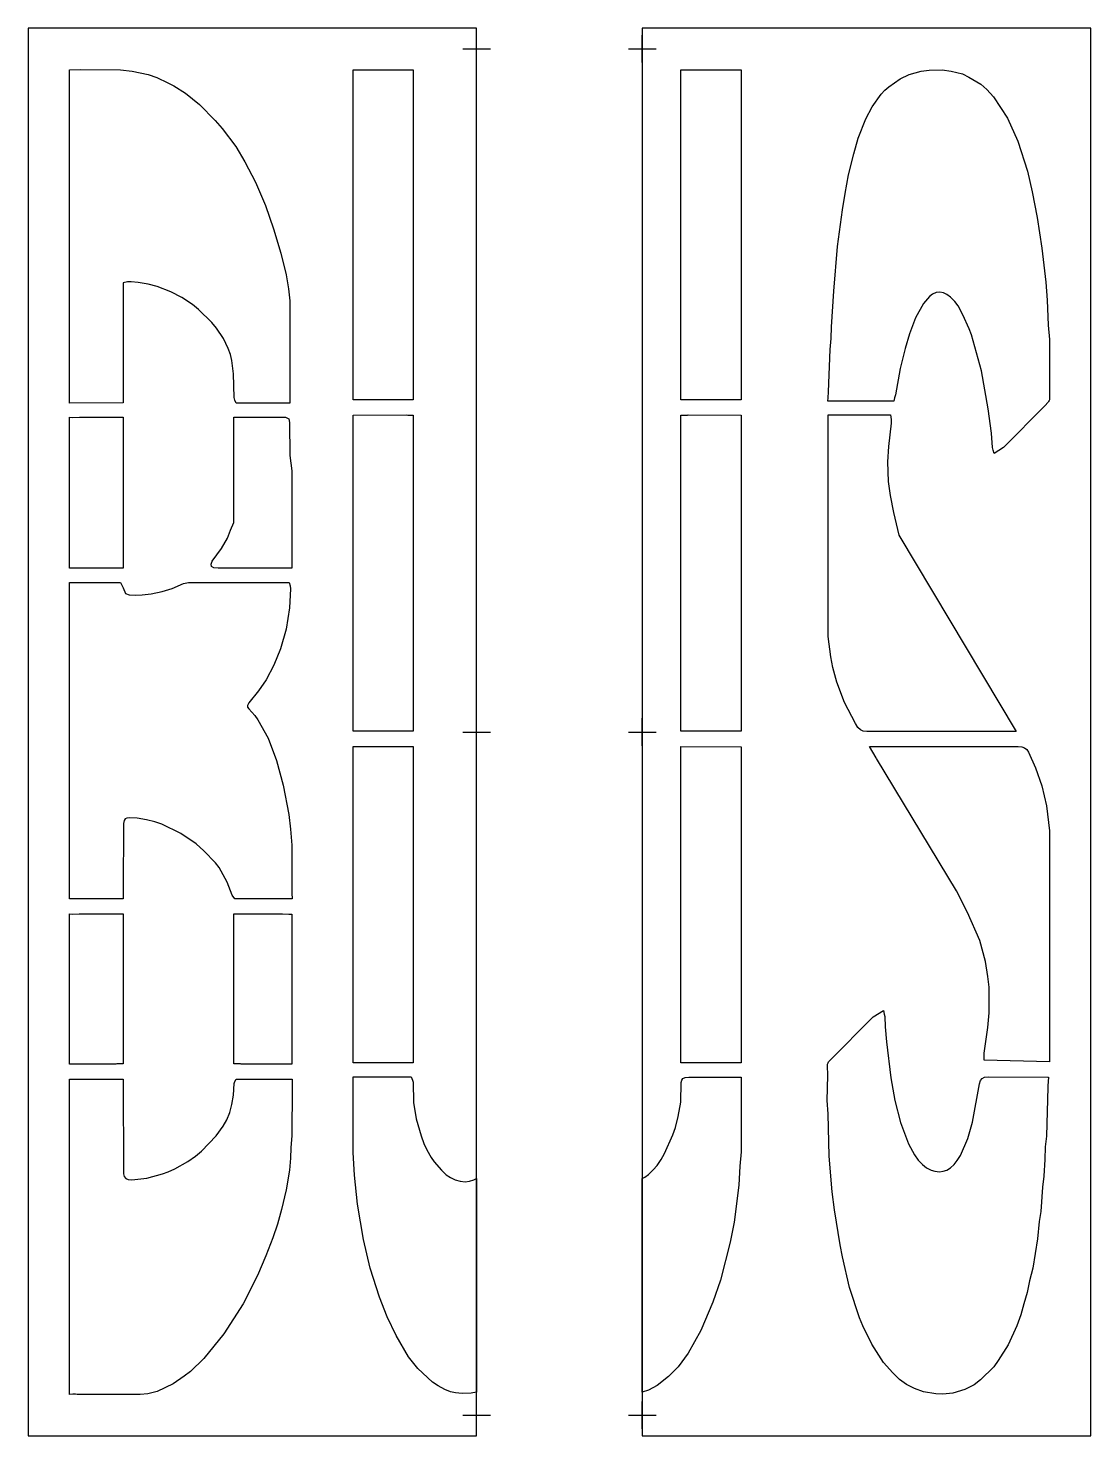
# Model space of a CAD drawing. Header units: inches. Extents: x 0 to 77, y 0 to 102.
import ezdxf

# ---------------------------------------------------------------- set-up
doc = ezdxf.new("R2010")
doc.units = ezdxf.units.IN
doc.header["$MEASUREMENT"] = 0
doc.layers.add('CUT', color=1, linetype='Continuous')
doc.layers.add('REG', color=5, linetype='Continuous')

msp = doc.modelspace()

# ---------------------------------------------------------------- linework, layer by layer
at = {"layer": 'CUT'}
for points in [[(9.32, 98.43), (10.13, 98.05), (10.55, 97.82), (11.41, 97.29), (12.42, 96.48), (13.56, 95.32), (14.07, 94.74), (15.04, 93.43), (15.71, 92.32), (16.48, 90.84), (17.19, 89.15), (17.79, 87.45), (18.32, 85.69), (18.69, 84.12), (18.87, 83.1), (18.95, 82.23), (18.95, 74.83), (15.07, 74.83), (14.98, 75.04), (14.92, 75.24), (14.89, 76.95), (14.76, 77.93), (14.66, 78.35), (14.49, 78.8), (14.15, 79.51), (13.64, 80.27), (13.31, 80.68), (12.34, 81.61), (11.9, 81.97), (11.14, 82.48), (10.33, 82.9), (9.35, 83.27), (8.7, 83.46), (7.96, 83.58), (7.46, 83.63), (7.21, 83.62), (6.89, 83.54), (6.89, 74.84), (3, 74.83), (3, 98.97), (3.78, 99), (6.7, 98.99), (7.53, 98.89), (8.69, 98.65)], [(23.55, 75.06), (23.55, 98.98), (27.91, 98.99), (27.91, 75.06), (27.68, 75.07), (27.44, 75.07), (27.38, 75.06)], [(47.3, 75.06), (47.3, 98.99), (51.66, 98.98), (51.66, 75.07), (47.84, 75.06), (47.69, 75.07)], [(58.65, 86.19), (59, 88.83), (59.2, 90.03), (59.45, 91.37), (59.82, 92.9), (60.15, 94.02), (60.7, 95.44), (61.15, 96.29), (61.82, 97.22), (62.08, 97.5), (62.37, 97.76), (63.19, 98.33), (63.84, 98.63), (64.72, 98.88), (65.29, 98.95), (66.24, 98.97), (66.88, 98.88), (67.7, 98.68), (68.17, 98.45), (69.03, 97.93), (69.46, 97.55), (69.95, 97.03), (70.97, 95.47), (71.72, 93.82), (72.42, 91.63), (72.75, 90.14), (73.12, 88.28), (73.45, 86.05), (73.74, 83.6), (73.85, 82.3), (73.91, 80.48), (74, 79.45), (74, 75.77), (74, 75.15), (74, 75.08), (73.98, 75.01), (73.94, 74.95), (73.91, 74.9), (73.66, 74.64), (70.71, 71.63), (70.68, 71.61), (70.01, 71.17), (69.93, 71.43), (69.87, 71.62), (69.8, 72.65), (69.56, 74.41), (69.07, 77.18), (68.36, 79.77), (68.2, 80.22), (67.74, 81.22), (67.38, 81.89), (67.14, 82.2), (66.84, 82.5), (66.58, 82.7), (66.32, 82.82), (66.06, 82.87), (65.79, 82.84), (65.54, 82.72), (65.32, 82.55), (64.88, 82.05), (64.3, 81.01), (63.86, 79.85), (63.55, 78.8), (63.2, 77.33), (62.86, 75.44), (62.78, 75.21), (62.72, 74.98), (57.95, 74.98), (57.96, 75.22), (57.99, 75.65), (58.11, 78.72), (58.19, 79.51), (58.21, 80.36), (58.37, 82.94)], [(6.66, 62.86), (6.44, 62.87), (6.36, 62.86), (3, 62.86), (3, 73.81), (3.22, 73.79), (3.72, 73.81), (6.89, 73.81), (6.89, 62.86)], [(18.89, 73.7), (18.94, 73.42), (18.96, 71.03), (19.11, 69.92), (19.11, 62.86), (13.77, 62.86), (13.46, 62.89), (13.29, 63), (13.25, 63.16), (13.33, 63.39), (14.01, 64.29), (14.44, 65.04), (14.67, 65.62), (14.91, 66.17), (14.91, 73.81), (18.33, 73.81), (18.36, 73.81), (18.66, 73.81)], [(27.91, 51.05), (23.55, 51.06), (23.55, 73.96), (27.38, 73.97), (27.51, 73.96), (27.91, 73.96)], [(51.66, 73.96), (51.66, 51.06), (47.3, 51.05), (47.3, 73.96), (47.53, 73.96), (47.77, 73.96), (47.83, 73.97)], [(62.27, 70.57), (62.32, 69.14), (62.46, 68.14), (62.71, 66.9), (63.09, 65.27), (71.59, 51.04), (60.78, 51.04), (60.51, 51.07), (60.32, 51.15), (60.13, 51.33), (59.94, 51.61), (59.15, 53.14), (58.6, 54.62), (58.32, 55.68), (58.16, 56.44), (57.97, 57.93), (57.97, 73.97), (62.49, 73.97), (62.53, 73.65), (62.54, 73.38), (62.35, 71.69)], [(7.33, 60.93), (7.8, 60.91), (8.27, 60.93), (8.92, 61), (9.7, 61.17), (10.43, 61.4), (11.26, 61.76), (11.62, 61.84), (18.91, 61.84), (18.99, 61.59), (19.01, 61.38), (18.94, 60), (18.69, 58.45), (18.29, 57.02), (17.8, 55.84), (17.24, 54.78), (16.69, 53.99), (15.98, 53.12), (15.89, 52.91), (15.9, 52.81), (15.98, 52.67), (16.43, 52.2), (16.65, 51.89), (17.39, 50.55), (17.99, 48.93), (18.49, 47.14), (18.88, 45.03), (19.01, 43.96), (19.1, 42.79), (19.11, 39.53), (19.1, 39.31), (19.12, 38.91), (14.98, 38.91), (14.79, 39.17), (14.43, 40.13), (13.84, 41.17), (13.57, 41.51), (12.74, 42.38), (12.18, 42.9), (11.07, 43.65), (9.68, 44.31), (9.18, 44.48), (8.58, 44.63), (7.89, 44.75), (7.38, 44.78), (7.16, 44.76), (7.03, 44.7), (6.95, 44.58), (6.9, 44.38), (6.89, 39.49), (6.88, 39.24), (6.88, 38.91), (3, 38.91), (3, 39.02), (3, 61.84), (6.69, 61.84), (6.88, 61.44), (7.06, 61.03)], [(27.91, 27.02), (27.68, 27.03), (27.44, 27.03), (27.38, 27.02), (23.55, 27.03), (23.55, 49.95), (23.78, 49.94), (24.32, 49.95), (27.91, 49.94)], [(47.7, 27.03), (47.3, 27.02), (47.3, 49.94), (51.66, 49.93), (51.66, 27.03), (47.83, 27.02)], [(69.55, 33.29), (69.38, 34.36), (68.95, 35.89), (68.07, 37.93), (67.26, 39.5), (61.48, 49.08), (61.46, 49.13), (60.97, 49.95), (71.73, 49.95), (72, 49.93), (72.2, 49.86), (72.36, 49.72), (72.48, 49.54), (73, 48.41), (73.45, 47.09), (73.78, 45.66), (74, 43.85), (74, 27.1), (69.28, 27.22), (69.27, 27.46), (69.28, 27.72), (69.53, 29.58), (69.63, 30.65), (69.63, 32.51)], [(6.89, 26.95), (6.66, 26.95), (6.43, 26.95), (6.36, 26.94), (3, 26.94), (3, 26.94), (3, 37.82), (3.22, 37.81), (3.7, 37.82), (6.89, 37.82)], [(19.11, 26.94), (15.44, 26.94), (15.38, 26.95), (15.14, 26.95), (14.91, 26.95), (14.91, 37.82), (18.43, 37.82), (18.89, 37.8), (19.11, 37.81)], [(61.22, 30.35), (61.98, 30.83), (62.03, 30.56), (62.08, 30.38), (62.1, 29.63), (62.19, 28.56), (62.5, 25.94), (62.8, 24.3), (63.22, 22.71), (63.78, 21.15), (64.22, 20.36), (64.5, 19.97), (64.8, 19.66), (65.1, 19.43), (65.43, 19.25), (65.7, 19.17), (66.03, 19.13), (66.3, 19.17), (66.56, 19.26), (66.84, 19.43), (67.09, 19.66), (67.33, 19.95), (67.57, 20.31), (68.08, 21.54), (68.43, 22.72), (68.94, 25.5), (69.01, 25.76), (69.13, 25.9), (69.3, 25.98), (69.62, 26.01), (73.9, 26), (73.93, 26), (73.9, 25.35), (73.9, 25.27), (73.78, 21.72), (73.7, 20.93), (73.68, 20.03), (73.6, 18.81), (73.51, 18.03), (73.38, 16.26), (73.27, 15.52), (73.15, 14.28), (72.79, 12.16), (72.56, 11.23), (72.4, 10.39), (72.14, 9.57), (71.93, 8.78), (71.65, 7.97), (71.01, 6.59), (70.3, 5.45), (69.97, 4.99), (69, 4.06), (68.55, 3.7), (67.87, 3.36), (67, 3.1), (66.28, 3.03), (65.77, 3.04), (64.89, 3.18), (64.23, 3.42), (63.64, 3.73), (63.14, 4.09), (62.66, 4.56), (61.99, 5.31), (61.14, 6.64), (60.48, 7.98), (60.24, 8.56), (59.52, 10.74), (59, 12.96), (58.83, 13.84), (58.43, 16.38), (58.27, 17.69), (58.04, 20.26), (57.97, 23.33), (57.9, 24.31), (57.95, 26.1), (57.93, 26.84), (57.93, 26.93), (57.96, 27.02), (58, 27.11), (58.06, 27.18)], [(6.89, 25.85), (6.91, 18.98), (6.95, 18.78), (7.07, 18.64), (7.25, 18.57), (7.52, 18.55), (8.59, 18.68), (9.74, 18.98), (10.14, 19.13), (10.62, 19.35), (11.58, 19.87), (12.12, 20.26), (12.56, 20.63), (13.63, 21.74), (14.12, 22.44), (14.39, 22.9), (14.61, 23.42), (14.77, 24.01), (14.88, 24.69), (14.93, 25.53), (14.98, 25.67), (15.07, 25.85), (19.13, 25.85), (19.12, 25.22), (19.11, 21.77), (19.04, 20.88), (19.02, 20.12), (18.93, 19.25), (18.7, 17.82), (18.36, 16.39), (18.06, 15.34), (17.73, 14.34), (17.23, 13.05), (16.62, 11.62), (15.58, 9.57), (14.19, 7.38), (12.73, 5.6), (11.76, 4.67), (11.3, 4.32), (10.52, 3.77), (9.36, 3.22), (8.68, 3.04), (8.12, 3), (8.12, 3), (3.56, 3), (3.42, 3.01), (3.23, 3.01), (3, 3), (3, 3.12), (3, 25.85), (3.53, 25.84), (3.84, 25.85)], [(28.12, 22.96), (28.47, 21.73), (28.67, 21.19), (28.9, 20.72), (29.2, 20.17), (29.41, 19.86), (29.96, 19.25), (30.3, 18.92), (30.61, 18.71), (30.95, 18.54), (31.3, 18.45), (31.67, 18.41), (31.99, 18.45), (32.3, 18.55), (32.5, 18.65), (32.5, 3.17), (32.49, 3.16), (32.11, 3.09), (31.44, 3.08), (30.97, 3.11), (30.6, 3.2), (30.2, 3.36), (29.7, 3.63), (29.3, 3.89), (28.24, 4.87), (27.56, 5.73), (26.67, 7.26), (26.02, 8.62), (25.46, 10.04), (24.79, 12.14), (24.3, 14.23), (23.86, 16.78), (23.64, 18.88), (23.55, 20.52), (23.55, 25.37), (23.56, 25.55), (23.56, 25.78), (23.55, 26.01), (27.76, 26.01), (27.85, 25.78), (27.89, 25.62), (27.93, 24.15)], [(44.69, 18.75), (44.95, 18.94), (45.3, 19.27), (45.58, 19.6), (45.87, 20.03), (46.11, 20.45), (46.72, 21.81), (46.9, 22.35), (47.11, 23.13), (47.29, 24.19), (47.32, 25.61), (47.36, 25.77), (47.44, 25.89), (47.61, 25.97), (47.88, 26), (51.66, 26), (51.66, 20.57), (51.57, 19.55), (51.5, 18.16), (51.15, 15.48), (50.88, 14.03), (50.16, 11.27), (49.62, 9.68), (48.75, 7.64), (47.82, 5.98), (47.11, 5.01), (46.41, 4.29), (45.57, 3.65), (44.94, 3.32), (44.5, 3.17), (44.5, 18.65)]]:
    msp.add_lwpolyline(points, close=True, dxfattribs=at)
at = {"layer": 'REG'}
for points in [[(0, 0), (32.5, 0), (32.5, 102), (0, 102)], [(44.5, 0), (77.01, 0), (77.01, 102), (44.5, 102)]]:
    msp.add_lwpolyline(points, close=True, dxfattribs=at)
for points in [[(32.5, 99.5), (32.5, 101.5)], [(44.5, 99.5), (44.5, 101.5)], [(31.5, 100.5), (33.5, 100.5)], [(43.5, 100.5), (45.5, 100.5)], [(31.5, 51), (33.5, 51)], [(32.5, 50), (32.5, 52)], [(43.5, 51), (45.5, 51)], [(44.5, 50), (44.5, 52)], [(32.5, 0.5), (32.5, 2.5)], [(44.5, 0.5), (44.5, 2.5)], [(31.5, 1.5), (33.5, 1.5)], [(43.5, 1.5), (45.5, 1.5)]]:
    msp.add_lwpolyline(points, dxfattribs=at)

doc.saveas('drawing.dxf')
